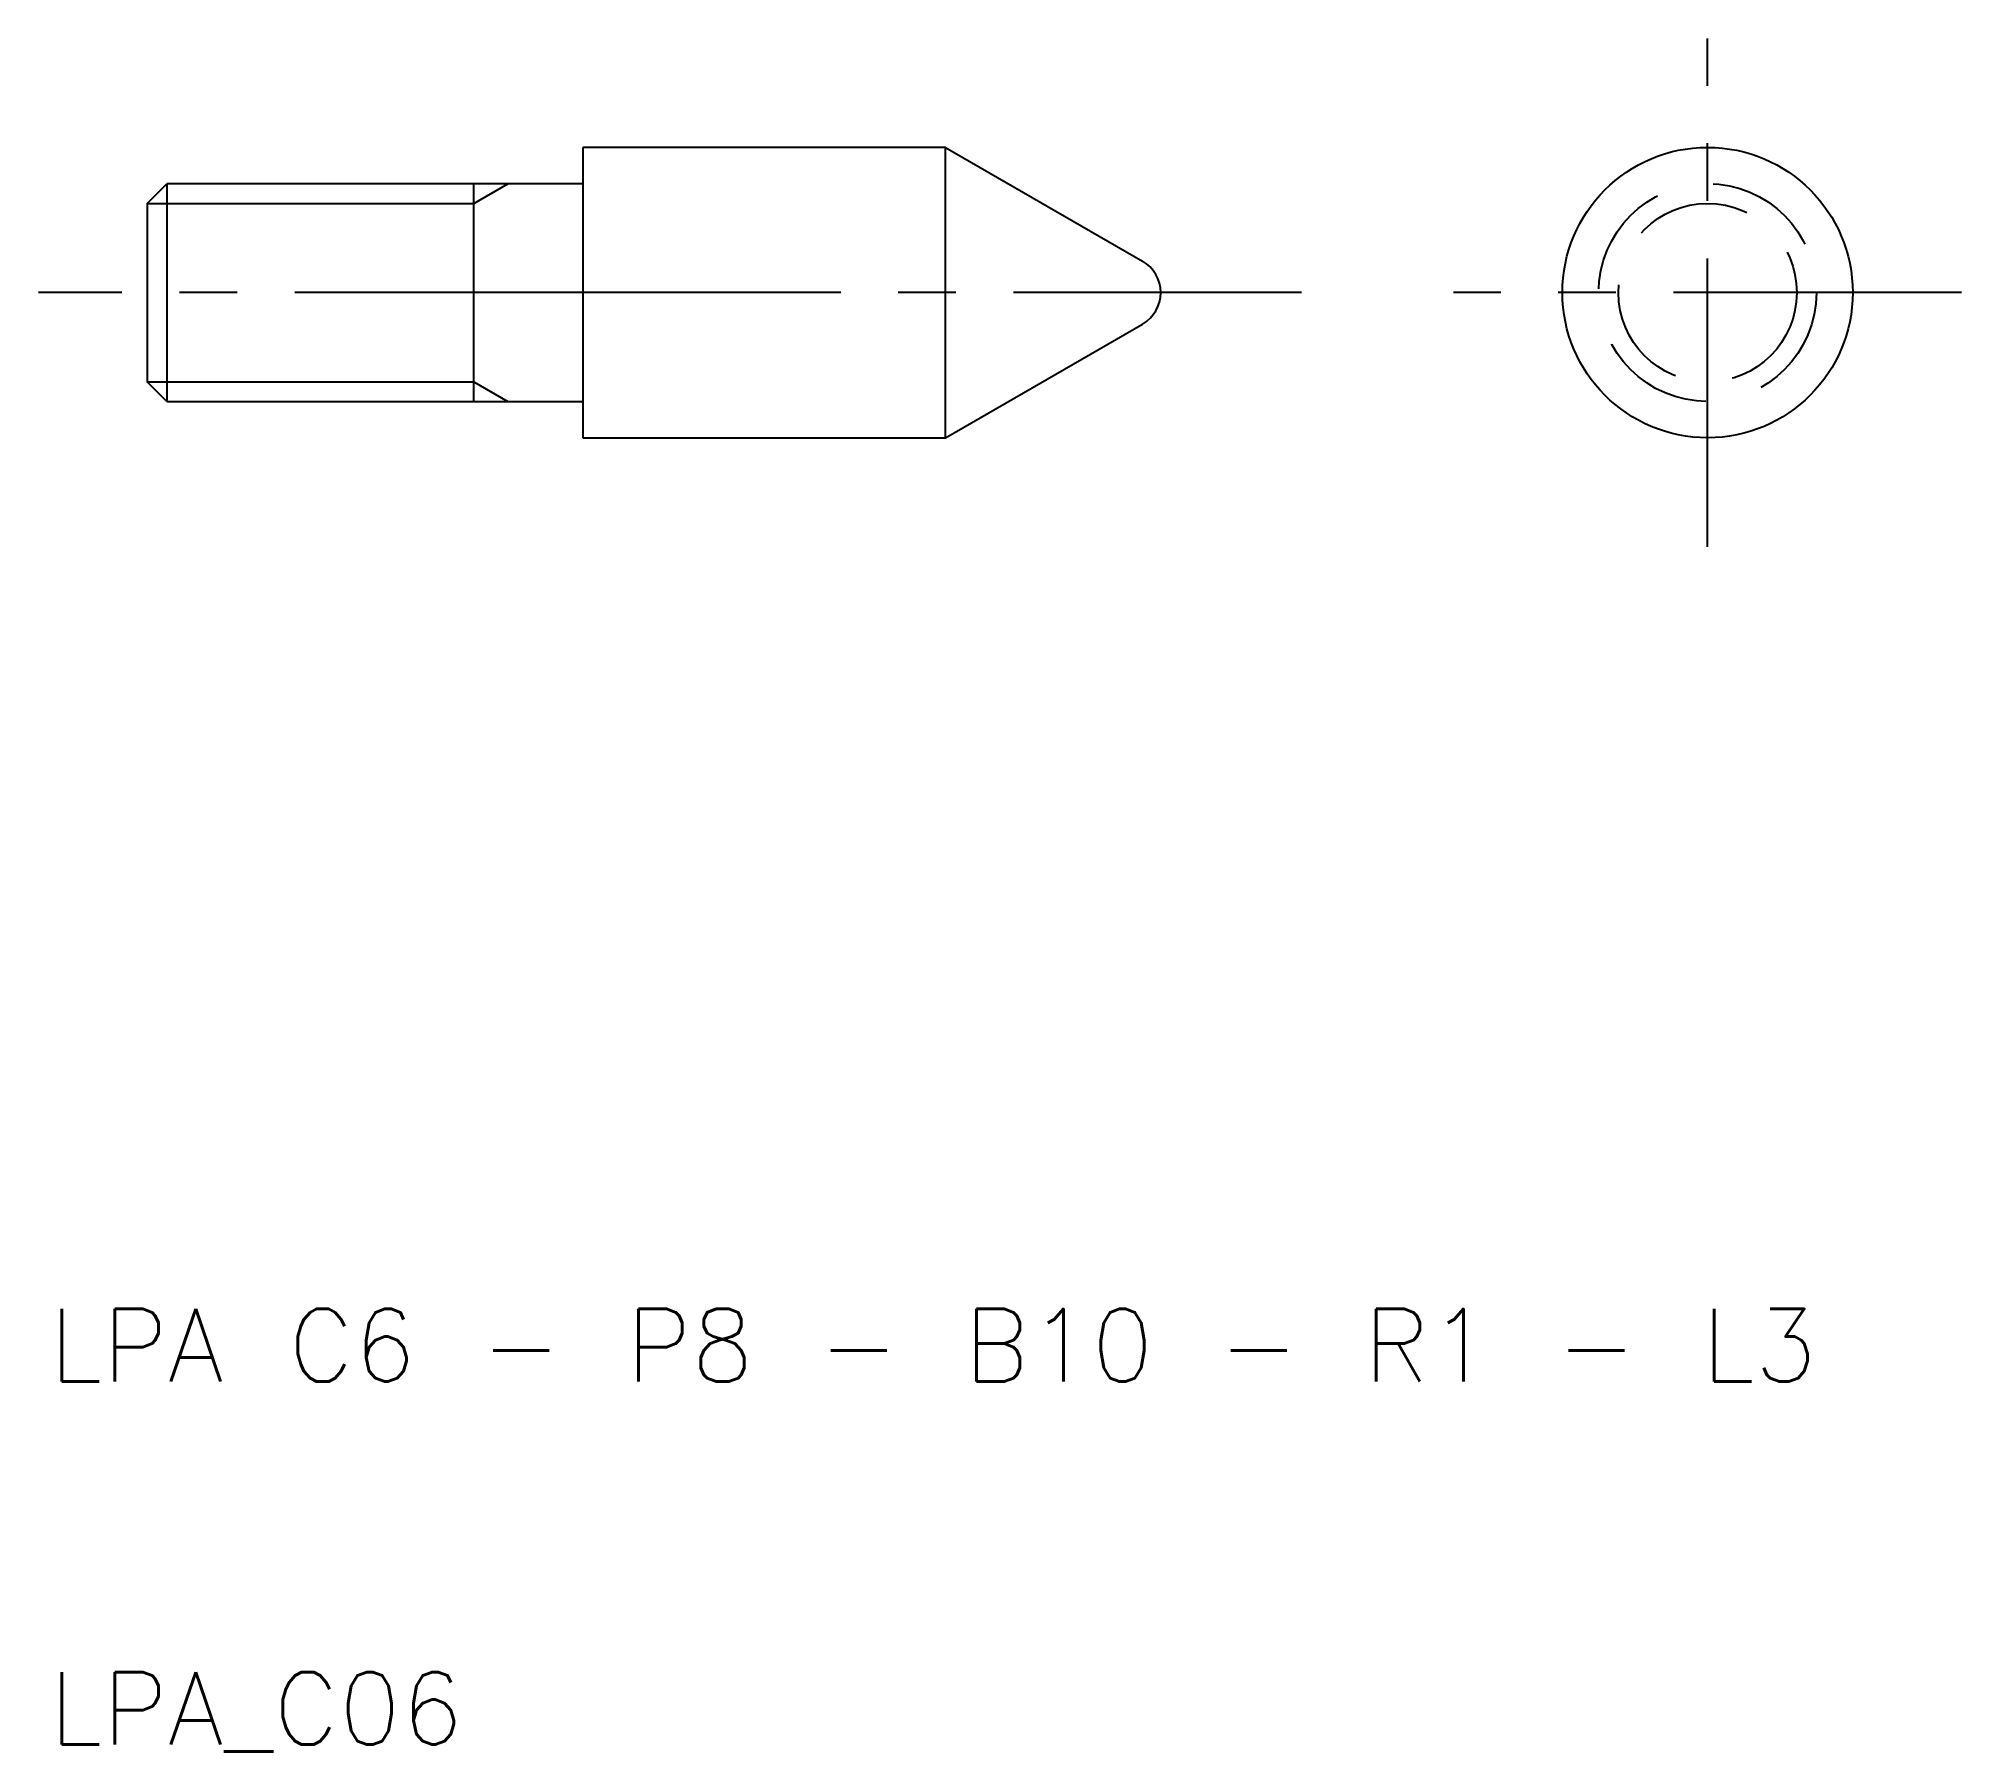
# Model space of a CAD drawing. Extents: x 35 to 88, y 9.8 to 57.
import ezdxf

# ---------------------------------------------------------------- set-up
doc = ezdxf.new("R2010")
doc.units = 0
doc.header["$LTSCALE"] = 0.25
doc.linetypes.add('CENTER', pattern=[50.8, 31.75, -6.35, 6.35, -6.35])
doc.linetypes.add('DASHED', pattern=[19.05, 12.7, -6.35])
doc.layers.get('0').update_dxf_attribs({"linetype": 'CONTINUOUS'})
doc.layers.add('CENTER', color=1, linetype='CENTER')
doc.styles.get("Standard").update_dxf_attribs({"font": 'txt.shx'})

msp = doc.modelspace()

# ---------------------------------------------------------------- linework, layer by layer
for p, q in [((60, 54), (50, 54)), ((50, 54), (50, 46)), ((60, 54), (65.428, 50.866)), ((60, 46), (60, 54)), ((38, 52.458), (38.541, 53)), ((50, 53), (38.541, 53)), ((38.541, 53), (38.541, 47)), ((47, 47), (47, 53)), ((38, 52.458), (38, 47.541)), ((60, 46), (65.428, 49.134)), ((38.541, 47), (38, 47.541)), ((38.541, 47), (50, 47)), ((50, 46), (60, 46))]:
    msp.add_line(p, q)
at = {"color": 3}
for p, q in [((47, 52.458), (47.938, 53)), ((38, 52.458), (47, 52.458)), ((38, 47.541), (47, 47.541)), ((47, 47.541), (47.938, 47))]:
    msp.add_line(p, q, dxfattribs=at)
msp.add_circle((81, 50), 4)
at = {"color": 3, "linetype": 'DASHED'}
for radius in [3, 2.458]:
    msp.add_circle((81, 50), radius, dxfattribs=at)
msp.add_arc((64.928, 50), 1, 300, 60)
at = {"layer": 'CENTER', "color": 1, "linetype": 'CENTER'}
for p, q in [((81, 43), (81, 57)), ((50, 50), (35, 50)), ((69.81, 50), (50, 50)), ((88, 50), (74, 50))]:
    msp.add_line(p, q, dxfattribs=at)

# ---------------------------------------------------------------- texts
for s, p in [('LPA C6 - P8 - B10 - R1 - L3', (35.305, 20)), ('LPA_C06', (35.305, 10))]:
    msp.add_text(s, height=2).set_placement(p)

doc.saveas('drawing.dxf')
